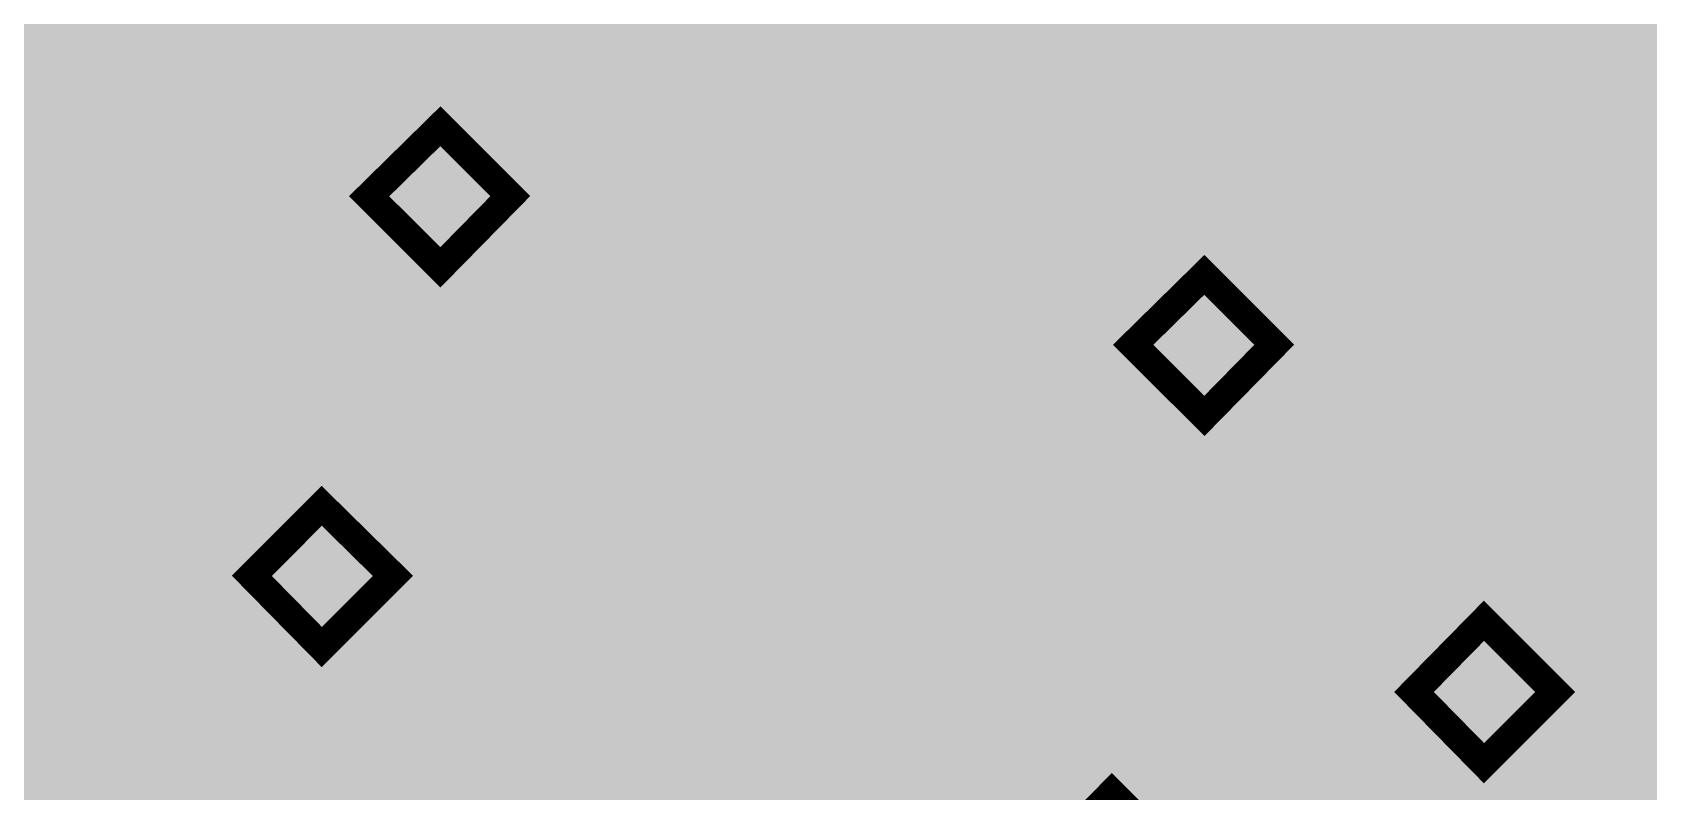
# Model space of a CAD drawing. Header units: millimetres. Extents: x 92 to 588, y 96 to 434.
# Drawn here: x 487.79 to 510.62, y 326.44 to 337.17 of the extents above; entities that cross this region are included whole.
import ezdxf

# ---------------------------------------------------------------- set-up
doc = ezdxf.new("R2010")
doc.units = ezdxf.units.MM
doc.layers.add('H', color=7, linetype='Continuous')
doc.layers.add('P', color=7, linetype='Continuous')

msp = doc.modelspace()

# ---------------------------------------------------------------- hatches: boundary and pattern name
at = {"layer": 'H', "linetype": 'Continuous'}
for points in [[(291.162, 223.903), (291.162, 433.788), (588.166, 433.788), (588.166, 223.903), (291.162, 223.903)], [(493.551, 333.846), (492.545, 334.851), (493.551, 335.839), (494.538, 334.851), (493.551, 333.846)], [(507.662, 332.682), (507.591, 332.682), (507.432, 332.717), (507.344, 332.735), (507.274, 332.77), (507.15, 332.858), (507.097, 332.911), (507.027, 332.982), (506.939, 333.176), (506.886, 333.299), (506.85, 333.405), (506.815, 333.705), (506.815, 333.863), (506.815, 334.04), (506.85, 334.34), (506.886, 334.481), (506.921, 334.604), (507.027, 334.851), (507.097, 334.957), (507.168, 335.045), (507.344, 335.204), (507.468, 335.257), (507.574, 335.31), (507.838, 335.363), (507.979, 335.363), (508.05, 335.363), (508.138, 335.363), (508.209, 335.345), (508.261, 335.328), (508.261, 334.992), (508.191, 335.028), (508.12, 335.045), (508.032, 335.063), (507.926, 335.063), (507.856, 335.063), (507.697, 335.045), (507.574, 334.992), (507.45, 334.904), (507.397, 334.851), (507.362, 334.798), (507.274, 334.657), (507.221, 334.498), (507.185, 334.304), (507.168, 334.199), (507.274, 334.022), (507.168, 333.952), (507.168, 333.916), (507.168, 333.881), (507.168, 333.669), (507.185, 333.44), (507.221, 333.37), (507.238, 333.281), (507.309, 333.158), (507.344, 333.105), (507.415, 333.034), (507.503, 332.999), (507.574, 332.964), (507.679, 332.964), (507.768, 332.964), (507.909, 333.017), (507.979, 333.07), (508.015, 333.105), (508.032, 333.158), (508.085, 333.246), (508.138, 333.423), (508.138, 333.564), (508.138, 333.634), (508.12, 333.775), (508.103, 333.828), (508.067, 333.881), (508.015, 333.969), (507.962, 334.005), (507.926, 334.04), (507.856, 334.075), (507.803, 334.075), (507.715, 334.093), (507.626, 334.093), (507.503, 334.093), (507.397, 334.058), (507.274, 334.022), (507.168, 334.199), (507.291, 334.287), (507.415, 334.34), (507.485, 334.357), (507.626, 334.375), (507.715, 334.393), (507.856, 334.375), (507.979, 334.357), (508.032, 334.34), (508.156, 334.269), (508.209, 334.234), (508.279, 334.181), (508.385, 334.04), (508.42, 333.952), (508.455, 333.881), (508.491, 333.687), (508.491, 333.581), (508.491, 333.475), (508.455, 333.299), (508.42, 333.211), (508.385, 333.123), (508.297, 332.982), (508.244, 332.929), (508.191, 332.858), (508.05, 332.77), (507.979, 332.735), (507.909, 332.717), (507.75, 332.682), (507.662, 332.682)], [(509.39, 332.682), (509.196, 332.699), (509.108, 332.735), (508.914, 332.77), (508.773, 332.84), (508.773, 333.211), (508.932, 333.123), (509.09, 333.052), (509.196, 333.017), (509.373, 332.982), (509.461, 332.982), (509.567, 332.982), (509.673, 333.017), (509.725, 333.034), (509.814, 333.087), (509.849, 333.123), (509.92, 333.211), (509.955, 333.299), (509.972, 333.334), (509.99, 333.458), (510.008, 333.528), (509.99, 333.599), (509.972, 333.705), (509.955, 333.758), (509.937, 333.793), (509.884, 333.863), (509.849, 333.899), (509.761, 333.952), (509.673, 333.969), (509.567, 333.987), (509.461, 333.987), (509.302, 333.987), (509.302, 334.287), (509.426, 334.287), (509.531, 334.287), (509.725, 334.34), (509.796, 334.393), (509.831, 334.428), (509.902, 334.481), (509.937, 334.604), (509.955, 334.71), (509.955, 334.763), (509.937, 334.851), (509.92, 334.887), (509.884, 334.922), (509.849, 334.975), (509.814, 334.992), (509.743, 335.028), (509.673, 335.063), (509.584, 335.063), (509.496, 335.081), (509.408, 335.063), (509.32, 335.045), (509.214, 335.028), (509.126, 334.992), (509.055, 334.957), (508.985, 334.922), (508.932, 334.887), (508.879, 334.851), (508.861, 335.222), (508.985, 335.275), (509.161, 335.328), (509.249, 335.345), (509.443, 335.363), (509.531, 335.38), (509.69, 335.363), (509.831, 335.345), (509.902, 335.31), (510.025, 335.257), (510.078, 335.222), (510.131, 335.186), (510.219, 335.081), (510.237, 335.028), (510.272, 334.957), (510.308, 334.834), (510.308, 334.745), (510.29, 334.64), (510.219, 334.463), (510.166, 334.375), (510.096, 334.304), (509.92, 334.199), (509.831, 334.163), (509.902, 334.128), (509.99, 334.093), (510.096, 334.04), (510.166, 333.987), (510.202, 333.934), (510.272, 333.846), (510.308, 333.793), (510.325, 333.722), (510.343, 333.581), (510.36, 333.511), (510.343, 333.423), (510.325, 333.246), (510.29, 333.176), (510.255, 333.105), (510.184, 332.982), (510.131, 332.929), (510.061, 332.858), (509.937, 332.77), (509.849, 332.735), (509.761, 332.717), (509.584, 332.682), (509.496, 332.682), (509.39, 332.682)], [(494.556, 332.435), (494.468, 332.452), (494.309, 332.47), (494.221, 332.505), (494.168, 332.541), (494.027, 332.629), (493.974, 332.682), (493.921, 332.752), (493.815, 332.946), (493.762, 333.052), (493.727, 333.176), (493.692, 333.458), (493.692, 333.634), (493.692, 333.793), (493.727, 334.093), (493.762, 334.234), (493.798, 334.375), (493.903, 334.604), (493.974, 334.71), (494.045, 334.798), (494.239, 334.957), (494.344, 335.01), (494.45, 335.063), (494.715, 335.116), (494.856, 335.133), (494.944, 335.133), (495.015, 335.116), (495.085, 335.116), (495.138, 335.098), (495.138, 334.763), (495.068, 334.781), (494.997, 334.816), (494.909, 334.834), (494.803, 334.834), (494.732, 334.834), (494.574, 334.798), (494.45, 334.745), (494.327, 334.657), (494.291, 334.604), (494.239, 334.551), (494.15, 334.428), (494.097, 334.252), (494.062, 334.075), (494.045, 333.969), (494.168, 333.775), (494.045, 333.722), (494.045, 333.687), (494.045, 333.652), (494.045, 333.599), (494.045, 333.564), (494.045, 333.423), (494.062, 333.211), (494.097, 333.123), (494.115, 333.052), (494.186, 332.911), (494.221, 332.876), (494.309, 332.805), (494.38, 332.752), (494.468, 332.735), (494.556, 332.717), (494.644, 332.735), (494.785, 332.788), (494.856, 332.84), (494.891, 332.876), (494.926, 332.911), (494.962, 332.999), (495.015, 333.176), (495.015, 333.317), (495.015, 333.405), (494.997, 333.528), (494.979, 333.581), (494.944, 333.634), (494.891, 333.74), (494.838, 333.775), (494.803, 333.793), (494.732, 333.828), (494.68, 333.846), (494.591, 333.863), (494.503, 333.863), (494.397, 333.863), (494.274, 333.828), (494.168, 333.775), (494.045, 333.969), (494.168, 334.04), (494.309, 334.093), (494.362, 334.128), (494.503, 334.146), (494.591, 334.146), (494.732, 334.146), (494.856, 334.11), (494.909, 334.093), (495.032, 334.04), (495.085, 333.987), (495.156, 333.934), (495.262, 333.793), (495.297, 333.722), (495.332, 333.634), (495.367, 333.44), (495.367, 333.228), (495.332, 333.052), (495.297, 332.964), (495.262, 332.893), (495.173, 332.752), (495.12, 332.682), (495.068, 332.629), (494.944, 332.541), (494.874, 332.505), (494.785, 332.47), (494.627, 332.452), (494.556, 332.435)], [(496.708, 332.488), (496.708, 333.387), (496.708, 333.669), (496.708, 334.675), (495.826, 333.669), (496.708, 333.669), (496.708, 333.387), (495.561, 333.387), (495.561, 333.758), (496.708, 335.081), (497.043, 335.081), (497.043, 333.669), (497.343, 333.669), (497.343, 333.387), (497.043, 333.387), (497.043, 332.488), (496.708, 332.488)], [(499.424, 332.435), (499.248, 332.452), (499.072, 332.488), (498.895, 332.523), (498.754, 332.593), (498.754, 332.964), (498.825, 332.929), (498.966, 332.858), (499.054, 332.823), (499.16, 332.788), (499.248, 332.77), (499.336, 332.752), (499.442, 332.735), (499.53, 332.752), (499.636, 332.788), (499.689, 332.805), (499.777, 332.858), (499.812, 332.893), (499.865, 332.982), (499.901, 333.087), (499.936, 333.193), (499.936, 333.317), (499.936, 333.387), (499.918, 333.493), (499.901, 333.546), (499.883, 333.581), (499.83, 333.669), (499.795, 333.687), (499.76, 333.722), (499.671, 333.775), (499.618, 333.793), (499.495, 333.811), (499.371, 333.811), (499.23, 333.811), (499.089, 333.793), (498.948, 333.775), (498.86, 333.758), (498.86, 335.081), (500.271, 335.081), (500.271, 334.781), (499.195, 334.781), (499.195, 334.093), (499.248, 334.093), (499.371, 334.11), (499.424, 334.11), (499.618, 334.093), (499.76, 334.075), (499.83, 334.058), (499.971, 333.987), (500.024, 333.934), (500.095, 333.899), (500.183, 333.775), (500.218, 333.705), (500.253, 333.617), (500.289, 333.44), (500.289, 333.317), (500.289, 333.228), (500.253, 333.052), (500.236, 332.964), (500.2, 332.893), (500.112, 332.752), (500.059, 332.699), (500.006, 332.646), (499.865, 332.541), (499.795, 332.505), (499.707, 332.488), (499.53, 332.452), (499.424, 332.435)], [(500.677, 332.488), (500.677, 332.858), (500.835, 333.017), (500.994, 333.176), (501.153, 333.317), (501.294, 333.475), (501.435, 333.634), (501.629, 333.899), (501.7, 334.005), (501.753, 334.093), (501.806, 334.304), (501.806, 334.41), (501.806, 334.516), (501.77, 334.587), (501.753, 334.64), (501.7, 334.71), (501.682, 334.728), (501.612, 334.781), (501.541, 334.816), (501.453, 334.834), (501.365, 334.834), (501.276, 334.834), (501.171, 334.816), (501.082, 334.781), (500.994, 334.745), (500.924, 334.728), (500.853, 334.675), (500.8, 334.64), (500.747, 334.604), (500.73, 334.975), (500.853, 335.028), (501.03, 335.081), (501.118, 335.098), (501.312, 335.133), (501.47, 335.133), (501.647, 335.116), (501.788, 335.063), (501.894, 334.992), (501.947, 334.939), (502, 334.887), (502.088, 334.781), (502.141, 334.657), (502.158, 334.498), (502.158, 334.428), (502.158, 334.269), (502.123, 334.146), (502.088, 334.022), (502.035, 333.899), (501.964, 333.793), (501.876, 333.687), (501.788, 333.564), (501.682, 333.458), (501.506, 333.281), (501.312, 333.087), (501.135, 332.911), (500.994, 332.788), (502.264, 332.788), (502.264, 332.488), (500.677, 332.488)], [(504.346, 331.747), (503.34, 332.752), (504.346, 333.74), (505.333, 332.752), (504.346, 331.747)], [(486.971, 330.988), (486.865, 330.988), (486.671, 331.006), (486.583, 331.024), (486.407, 331.077), (486.266, 331.147), (486.266, 331.5), (486.407, 331.429), (486.583, 331.359), (486.671, 331.323), (486.848, 331.288), (486.954, 331.288), (487.06, 331.288), (487.165, 331.323), (487.218, 331.341), (487.306, 331.394), (487.342, 331.429), (487.395, 331.5), (487.448, 331.588), (487.465, 331.641), (487.483, 331.764), (487.483, 331.835), (487.483, 331.888), (487.465, 332.011), (487.412, 332.1), (487.359, 332.17), (487.324, 332.205), (487.254, 332.241), (487.148, 332.276), (487.042, 332.294), (486.936, 332.294), (486.795, 332.294), (486.795, 332.576), (486.901, 332.576), (487.024, 332.593), (487.201, 332.646), (487.289, 332.699), (487.324, 332.717), (487.377, 332.788), (487.43, 332.911), (487.43, 333.017), (487.43, 333.07), (487.412, 333.14), (487.395, 333.176), (487.377, 333.211), (487.324, 333.264), (487.289, 333.299), (487.218, 333.334), (487.148, 333.352), (487.06, 333.37), (486.971, 333.37), (486.883, 333.37), (486.795, 333.352), (486.707, 333.334), (486.601, 333.299), (486.53, 333.264), (486.46, 333.211), (486.407, 333.176), (486.354, 333.14), (486.336, 333.511), (486.46, 333.581), (486.636, 333.617), (486.742, 333.652), (486.918, 333.669), (487.007, 333.669), (487.183, 333.669), (487.306, 333.634), (487.377, 333.617), (487.5, 333.564), (487.553, 333.528), (487.606, 333.493), (487.695, 333.387), (487.73, 333.334), (487.747, 333.264), (487.783, 333.123), (487.783, 333.052), (487.783, 332.946), (487.712, 332.752), (487.642, 332.682), (487.571, 332.593), (487.395, 332.505), (487.306, 332.47), (487.395, 332.435), (487.483, 332.399), (487.571, 332.347), (487.642, 332.276), (487.695, 332.241), (487.747, 332.153), (487.783, 332.082), (487.8, 332.029), (487.836, 331.888), (487.836, 331.8), (487.836, 331.712), (487.8, 331.553), (487.765, 331.482), (487.747, 331.412), (487.659, 331.288), (487.606, 331.218), (487.536, 331.165), (487.412, 331.077), (487.324, 331.041), (487.254, 331.024), (487.06, 330.988), (486.971, 330.988)], [(497.766, 332.488), (497.766, 332.999), (498.19, 332.999), (498.19, 332.488), (497.766, 332.488)], [(491.875, 328.484), (490.887, 329.489), (491.875, 330.477), (492.88, 329.489), (491.875, 328.484)], [(502.37, 327.602), (502.282, 327.602), (502.123, 327.637), (502.053, 327.672), (501.982, 327.69), (501.859, 327.778), (501.788, 327.831), (501.735, 327.919), (501.629, 328.096), (501.576, 328.219), (501.559, 328.343), (501.506, 328.625), (501.506, 328.801), (501.506, 328.96), (501.541, 329.26), (501.576, 329.401), (501.612, 329.542), (501.717, 329.771), (501.788, 329.877), (501.859, 329.965), (502.053, 330.124), (502.158, 330.177), (502.264, 330.23), (502.529, 330.283), (502.67, 330.3), (502.758, 330.283), (502.829, 330.283), (502.899, 330.265), (502.97, 330.248), (502.97, 329.93), (502.899, 329.948), (502.811, 329.965), (502.723, 329.983), (502.617, 330.001), (502.546, 329.983), (502.405, 329.965), (502.264, 329.912), (502.158, 329.824), (502.105, 329.771), (502.053, 329.718), (501.982, 329.577), (501.911, 329.418), (501.876, 329.242), (501.859, 329.136), (501.982, 328.942), (501.859, 328.889), (501.859, 328.836), (501.859, 328.801), (501.859, 328.713), (501.859, 328.589), (501.894, 328.378), (501.911, 328.29), (501.947, 328.201), (502, 328.078), (502.035, 328.043), (502.123, 327.954), (502.194, 327.919), (502.282, 327.902), (502.37, 327.884), (502.476, 327.902), (502.599, 327.937), (502.67, 328.007), (502.705, 328.043), (502.74, 328.078), (502.776, 328.166), (502.829, 328.343), (502.829, 328.484), (502.829, 328.554), (502.811, 328.695), (502.793, 328.748), (502.776, 328.801), (502.705, 328.889), (502.652, 328.942), (502.617, 328.96), (502.546, 328.995), (502.511, 329.013), (502.423, 329.03), (502.335, 329.03), (502.211, 329.013), (502.088, 328.995), (501.982, 328.942), (501.859, 329.136), (501.982, 329.207), (502.123, 329.26), (502.176, 329.277), (502.335, 329.313), (502.405, 329.313), (502.546, 329.313), (502.67, 329.277), (502.723, 329.26), (502.846, 329.207), (502.899, 329.154), (502.97, 329.101), (503.076, 328.96), (503.111, 328.889), (503.146, 328.801), (503.181, 328.607), (503.181, 328.501), (503.181, 328.395), (503.146, 328.219), (503.129, 328.131), (503.093, 328.043), (503.005, 327.902), (502.935, 327.849), (502.882, 327.796), (502.758, 327.708), (502.688, 327.672), (502.617, 327.637), (502.458, 327.602), (502.37, 327.602)], [(507.221, 327.602), (507.133, 327.602), (506.939, 327.637), (506.85, 327.655), (506.656, 327.708), (506.515, 327.76), (506.515, 328.131), (506.674, 328.06), (506.833, 327.972), (506.939, 327.937), (507.115, 327.902), (507.203, 327.902), (507.309, 327.919), (507.415, 327.937), (507.468, 327.954), (507.556, 328.007), (507.591, 328.043), (507.662, 328.131), (507.697, 328.219), (507.715, 328.272), (507.732, 328.378), (507.75, 328.448), (507.732, 328.519), (507.715, 328.642), (507.697, 328.678), (507.679, 328.731), (507.626, 328.801), (507.591, 328.819), (507.503, 328.872), (507.415, 328.889), (507.309, 328.907), (507.203, 328.907), (507.044, 328.907), (507.044, 329.207), (507.168, 329.207), (507.274, 329.207), (507.468, 329.26), (507.538, 329.313), (507.574, 329.348), (507.644, 329.418), (507.679, 329.542), (507.697, 329.63), (507.697, 329.683), (507.679, 329.771), (507.662, 329.807), (507.626, 329.842), (507.591, 329.895), (507.556, 329.912), (507.485, 329.965), (507.415, 329.983), (507.327, 330.001), (507.238, 330.001), (507.15, 330.001), (507.062, 329.965), (506.956, 329.948), (506.868, 329.912), (506.797, 329.877), (506.727, 329.842), (506.674, 329.807), (506.621, 329.771), (506.586, 330.142), (506.727, 330.195), (506.903, 330.248), (506.991, 330.265), (507.185, 330.3), (507.274, 330.3), (507.432, 330.283), (507.574, 330.265), (507.644, 330.248), (507.75, 330.195), (507.82, 330.159), (507.873, 330.106), (507.962, 330.001), (507.979, 329.948), (508.015, 329.895), (508.032, 329.754), (508.05, 329.665), (508.032, 329.577), (507.962, 329.383), (507.909, 329.295), (507.838, 329.224), (507.662, 329.119), (507.574, 329.101), (507.644, 329.048), (507.732, 329.013), (507.838, 328.978), (507.909, 328.907), (507.944, 328.872), (508.015, 328.766), (508.05, 328.713), (508.067, 328.642), (508.085, 328.501), (508.085, 328.343), (508.067, 328.184), (508.032, 328.096), (507.997, 328.025), (507.909, 327.902), (507.856, 327.849), (507.803, 327.796), (507.662, 327.708), (507.591, 327.672), (507.503, 327.637), (507.327, 327.602), (507.221, 327.602)], [(504.205, 327.602), (504.01, 327.619), (503.834, 327.655), (503.658, 327.69), (503.517, 327.76), (503.517, 328.113), (503.587, 328.096), (503.658, 328.06), (503.746, 328.007), (503.834, 327.99), (503.922, 327.954), (504.01, 327.919), (504.099, 327.902), (504.205, 327.902), (504.31, 327.919), (504.416, 327.937), (504.451, 327.972), (504.54, 328.025), (504.575, 328.06), (504.645, 328.148), (504.681, 328.237), (504.698, 328.343), (504.716, 328.484), (504.716, 328.554), (504.698, 328.66), (504.681, 328.713), (504.645, 328.748), (504.593, 328.819), (504.557, 328.854), (504.522, 328.889), (504.434, 328.925), (504.381, 328.942), (504.275, 328.978), (504.134, 328.978), (503.993, 328.978), (503.852, 328.96), (503.728, 328.925), (503.622, 328.907), (503.622, 330.248), (505.051, 330.248), (505.051, 329.948), (503.958, 329.948), (503.958, 329.26), (504.028, 329.26), (504.152, 329.26), (504.205, 329.26), (504.381, 329.26), (504.54, 329.224), (504.61, 329.207), (504.734, 329.154), (504.804, 329.101), (504.857, 329.048), (504.963, 328.925), (504.998, 328.854), (505.034, 328.783), (505.051, 328.589), (505.069, 328.484), (505.069, 328.395), (505.034, 328.219), (504.998, 328.131), (504.963, 328.06), (504.892, 327.919), (504.84, 327.866), (504.787, 327.796), (504.645, 327.708), (504.557, 327.672), (504.487, 327.637), (504.293, 327.602), (504.205, 327.602)], [(492.88, 327.073), (492.792, 327.09), (492.633, 327.108), (492.563, 327.143), (492.492, 327.178), (492.369, 327.267), (492.316, 327.319), (492.245, 327.39), (492.14, 327.584), (492.104, 327.69), (492.069, 327.813), (492.034, 328.096), (492.034, 328.272), (492.034, 328.431), (492.069, 328.731), (492.104, 328.872), (492.14, 329.013), (492.245, 329.242), (492.316, 329.348), (492.386, 329.436), (492.563, 329.595), (492.669, 329.648), (492.792, 329.701), (493.039, 329.754), (493.18, 329.771), (493.268, 329.771), (493.339, 329.754), (493.427, 329.754), (493.48, 329.736), (493.48, 329.401), (493.41, 329.418), (493.321, 329.454), (493.233, 329.471), (493.145, 329.471), (493.057, 329.471), (492.916, 329.436), (492.792, 329.383), (492.669, 329.295), (492.616, 329.242), (492.563, 329.189), (492.492, 329.066), (492.439, 328.889), (492.386, 328.713), (492.386, 328.607), (492.492, 328.413), (492.386, 328.36), (492.386, 328.325), (492.369, 328.29), (492.369, 328.201), (492.386, 328.06), (492.404, 327.849), (492.422, 327.76), (492.457, 327.672), (492.528, 327.549), (492.563, 327.513), (492.633, 327.443), (492.722, 327.39), (492.792, 327.372), (492.88, 327.355), (492.986, 327.372), (493.11, 327.425), (493.18, 327.478), (493.215, 327.513), (493.251, 327.549), (493.304, 327.637), (493.339, 327.813), (493.357, 327.954), (493.357, 328.043), (493.321, 328.166), (493.304, 328.219), (493.286, 328.272), (493.215, 328.378), (493.18, 328.413), (493.145, 328.431), (493.057, 328.466), (493.021, 328.484), (492.933, 328.501), (492.845, 328.501), (492.722, 328.501), (492.616, 328.466), (492.492, 328.413), (492.386, 328.607), (492.51, 328.678), (492.633, 328.731), (492.704, 328.766), (492.845, 328.783), (492.916, 328.783), (493.057, 328.783), (493.18, 328.748), (493.251, 328.731), (493.357, 328.678), (493.427, 328.625), (493.498, 328.572), (493.604, 328.431), (493.639, 328.36), (493.674, 328.272), (493.692, 328.078), (493.709, 327.972), (493.692, 327.866), (493.674, 327.69), (493.639, 327.602), (493.604, 327.513), (493.515, 327.39), (493.462, 327.319), (493.41, 327.267), (493.268, 327.178), (493.198, 327.143), (493.127, 327.108), (492.969, 327.09), (492.88, 327.073)], [(494.715, 327.073), (494.538, 327.09), (494.344, 327.125), (494.186, 327.161), (494.045, 327.231), (494.045, 327.602), (494.115, 327.566), (494.186, 327.531), (494.256, 327.496), (494.344, 327.461), (494.45, 327.425), (494.538, 327.408), (494.627, 327.39), (494.715, 327.372), (494.821, 327.39), (494.926, 327.425), (494.979, 327.443), (495.068, 327.496), (495.103, 327.531), (495.156, 327.619), (495.191, 327.725), (495.226, 327.831), (495.226, 327.954), (495.226, 328.025), (495.209, 328.131), (495.191, 328.184), (495.173, 328.219), (495.12, 328.307), (495.085, 328.325), (495.05, 328.36), (494.944, 328.413), (494.891, 328.413), (494.785, 328.448), (494.662, 328.448), (494.521, 328.448), (494.38, 328.431), (494.239, 328.413), (494.15, 328.378), (494.15, 329.718), (495.561, 329.718), (495.561, 329.418), (494.485, 329.418), (494.485, 328.731), (494.538, 328.731), (494.662, 328.748), (494.715, 328.748), (494.909, 328.731), (495.05, 328.713), (495.12, 328.695), (495.244, 328.625), (495.315, 328.572), (495.385, 328.537), (495.473, 328.413), (495.509, 328.343), (495.544, 328.254), (495.579, 328.078), (495.579, 327.954), (495.579, 327.866), (495.544, 327.69), (495.526, 327.602), (495.491, 327.531), (495.403, 327.39), (495.35, 327.337), (495.297, 327.284), (495.156, 327.178), (495.085, 327.143), (494.997, 327.108), (494.821, 327.09), (494.715, 327.073)], [(497.837, 327.073), (497.731, 327.09), (497.555, 327.125), (497.396, 327.214), (497.272, 327.337), (497.22, 327.408), (497.167, 327.496), (497.096, 327.708), (497.043, 327.954), (497.025, 328.254), (497.008, 328.431), (497.025, 328.589), (497.043, 328.889), (497.096, 329.154), (497.167, 329.366), (497.22, 329.454), (497.272, 329.524), (497.396, 329.648), (497.555, 329.718), (497.731, 329.771), (497.837, 329.771), (497.943, 329.771), (497.907, 329.489), (497.766, 329.489), (497.66, 329.454), (497.608, 329.418), (497.555, 329.383), (497.484, 329.277), (497.466, 329.207), (497.431, 329.136), (497.396, 328.978), (497.396, 328.872), (497.378, 328.66), (497.361, 328.431), (497.378, 328.166), (497.378, 327.972), (497.396, 327.884), (497.431, 327.725), (497.449, 327.637), (497.484, 327.584), (497.555, 327.478), (497.608, 327.443), (497.643, 327.408), (497.766, 327.372), (497.837, 327.372), (497.907, 327.372), (498.031, 327.408), (498.084, 327.443), (498.119, 327.478), (498.19, 327.566), (498.225, 327.637), (498.243, 327.708), (498.278, 327.866), (498.295, 327.954), (498.313, 328.166), (498.313, 328.431), (498.313, 328.678), (498.295, 328.889), (498.278, 328.978), (498.243, 329.154), (498.225, 329.207), (498.19, 329.277), (498.119, 329.383), (498.084, 329.418), (498.031, 329.454), (497.907, 329.489), (497.943, 329.771), (498.137, 329.718), (498.295, 329.648), (498.419, 329.507), (498.472, 329.436), (498.525, 329.348), (498.595, 329.136), (498.648, 328.889), (498.666, 328.589), (498.666, 328.431), (498.666, 328.254), (498.648, 327.954), (498.595, 327.708), (498.507, 327.496), (498.472, 327.408), (498.419, 327.319), (498.278, 327.214), (498.137, 327.125), (497.943, 327.09), (497.837, 327.073)], [(500.024, 327.125), (500.024, 328.025), (500.024, 328.307), (500.024, 329.313), (499.16, 328.307), (500.024, 328.307), (500.024, 328.025), (498.895, 328.025), (498.895, 328.378), (500.042, 329.718), (500.359, 329.718), (500.359, 328.307), (500.677, 328.307), (500.677, 328.025), (500.359, 328.025), (500.359, 327.125), (500.024, 327.125)], [(508.297, 326.843), (507.309, 327.849), (508.297, 328.854), (509.302, 327.849), (508.297, 326.843)], [(505.58, 327.655), (505.58, 328.148), (506.004, 328.148), (506.004, 327.655), (505.58, 327.655)], [(496.108, 327.125), (496.108, 327.619), (496.514, 327.619), (496.514, 327.125), (496.108, 327.125)]]:
    msp.add_hatch(color=7, dxfattribs=at).paths.add_polyline_path(points)

# ---------------------------------------------------------------- linework, layer by layer
at = {"layer": 'P', "color": 7, "const_width": 0.4}
for points in [[(492.545, 334.851), (493.551, 333.846), (494.538, 334.851), (493.551, 335.839), (492.545, 334.851), (492.545, 334.851)], [(503.34, 332.752), (504.346, 331.747), (505.333, 332.752), (504.346, 333.74), (503.34, 332.752), (503.34, 332.752)], [(490.887, 329.489), (491.875, 328.484), (492.88, 329.489), (491.875, 330.477), (490.887, 329.489), (490.887, 329.489)], [(507.309, 327.849), (508.297, 326.843), (509.302, 327.849), (508.297, 328.854), (507.309, 327.849), (507.309, 327.849)], [(502.035, 325.414), (503.04, 324.427), (504.046, 325.414), (503.04, 326.42), (502.035, 325.414), (502.035, 325.414)]]:
    msp.add_lwpolyline(points, dxfattribs=at)

doc.saveas('drawing.dxf')
